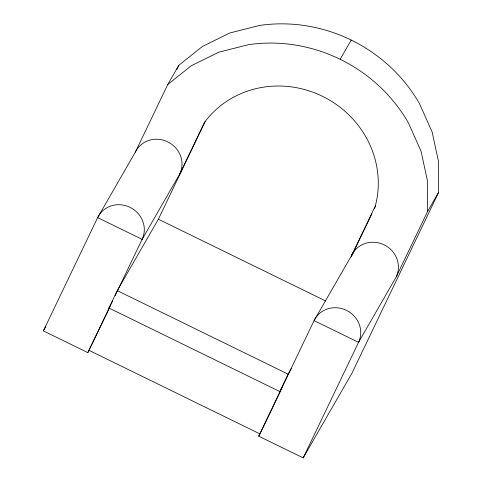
<?xml version="1.0" encoding="UTF-8"?>
<svg xmlns="http://www.w3.org/2000/svg" width="482" height="482" viewBox="0 0 482 482"><rect width="100%" height="100%" fill="white"/><g stroke="black" fill="none" stroke-linecap="round" stroke-linejoin="round"><path stroke-width="0.72" d="M109.673 307.51L87.838 352.631L43.362 330.887L97.641 217.599L135.346 152.125L167.742 84.513L178.816 65.281L202.398 46.483L229.691 33.011L259.521 25.444A152.613 144.431 29.9 0 1 419.491 103.642L432.125 131.972L438.602 161.952L438.638 192.294L351.968 373.189L303.184 457.9L258.707 436.156L314.071 320.608L353.493 252.158M176.87 69.348L178.816 65.281M282.145 387.462L279.795 391.553L108.92 308.022L117.253 290.634L158.385 219.214L205.175 121.548M87.838 352.631L112.559 301.033M115.12 295.683L142.118 239.343L181.533 170.893M279.795 391.553L288.128 374.159L291.339 368.579M260.316 433.258L280.223 391.709M351.227 256.876L371.863 213.809M374.442 208.429L375.731 205.736M303.184 457.9L358.548 342.347L396.252 276.873L427.564 211.526L438.638 192.294M43.362 330.887L45.615 326.977M108.92 308.022L110.631 305.052M340.159 59.292L351.239 40.06M258.707 436.156L259.991 433.927L89.122 350.402M167.742 84.513L191.318 65.721L218.611 52.249L248.447 44.675A152.613 144.431 29.9 0 1 408.417 122.874L421.051 151.209L427.528 181.184L427.564 211.526M158.385 219.214L325.88 301.087M117.253 290.634L288.128 374.159M396.252 276.873A24.757 23.431 29.9 0 0 384.142 244.862A24.757 23.431 29.9 0 0 351.782 255.129L375.309 206.019A96.635 91.447 29.9 0 0 322.44 96.28A96.635 91.447 29.9 0 0 204.434 122.488L179.822 173.863A24.757 23.431 29.9 0 0 167.712 141.859A24.757 23.431 29.9 0 0 135.346 152.125M358.548 342.347L314.071 320.608A24.757 23.431 29.9 0 1 346.438 310.342A24.757 23.431 29.9 0 1 358.548 342.347M142.118 239.343L97.641 217.599A24.757 23.431 29.9 0 1 130.007 207.332A24.757 23.431 29.9 0 1 142.118 239.343"/></g></svg>
